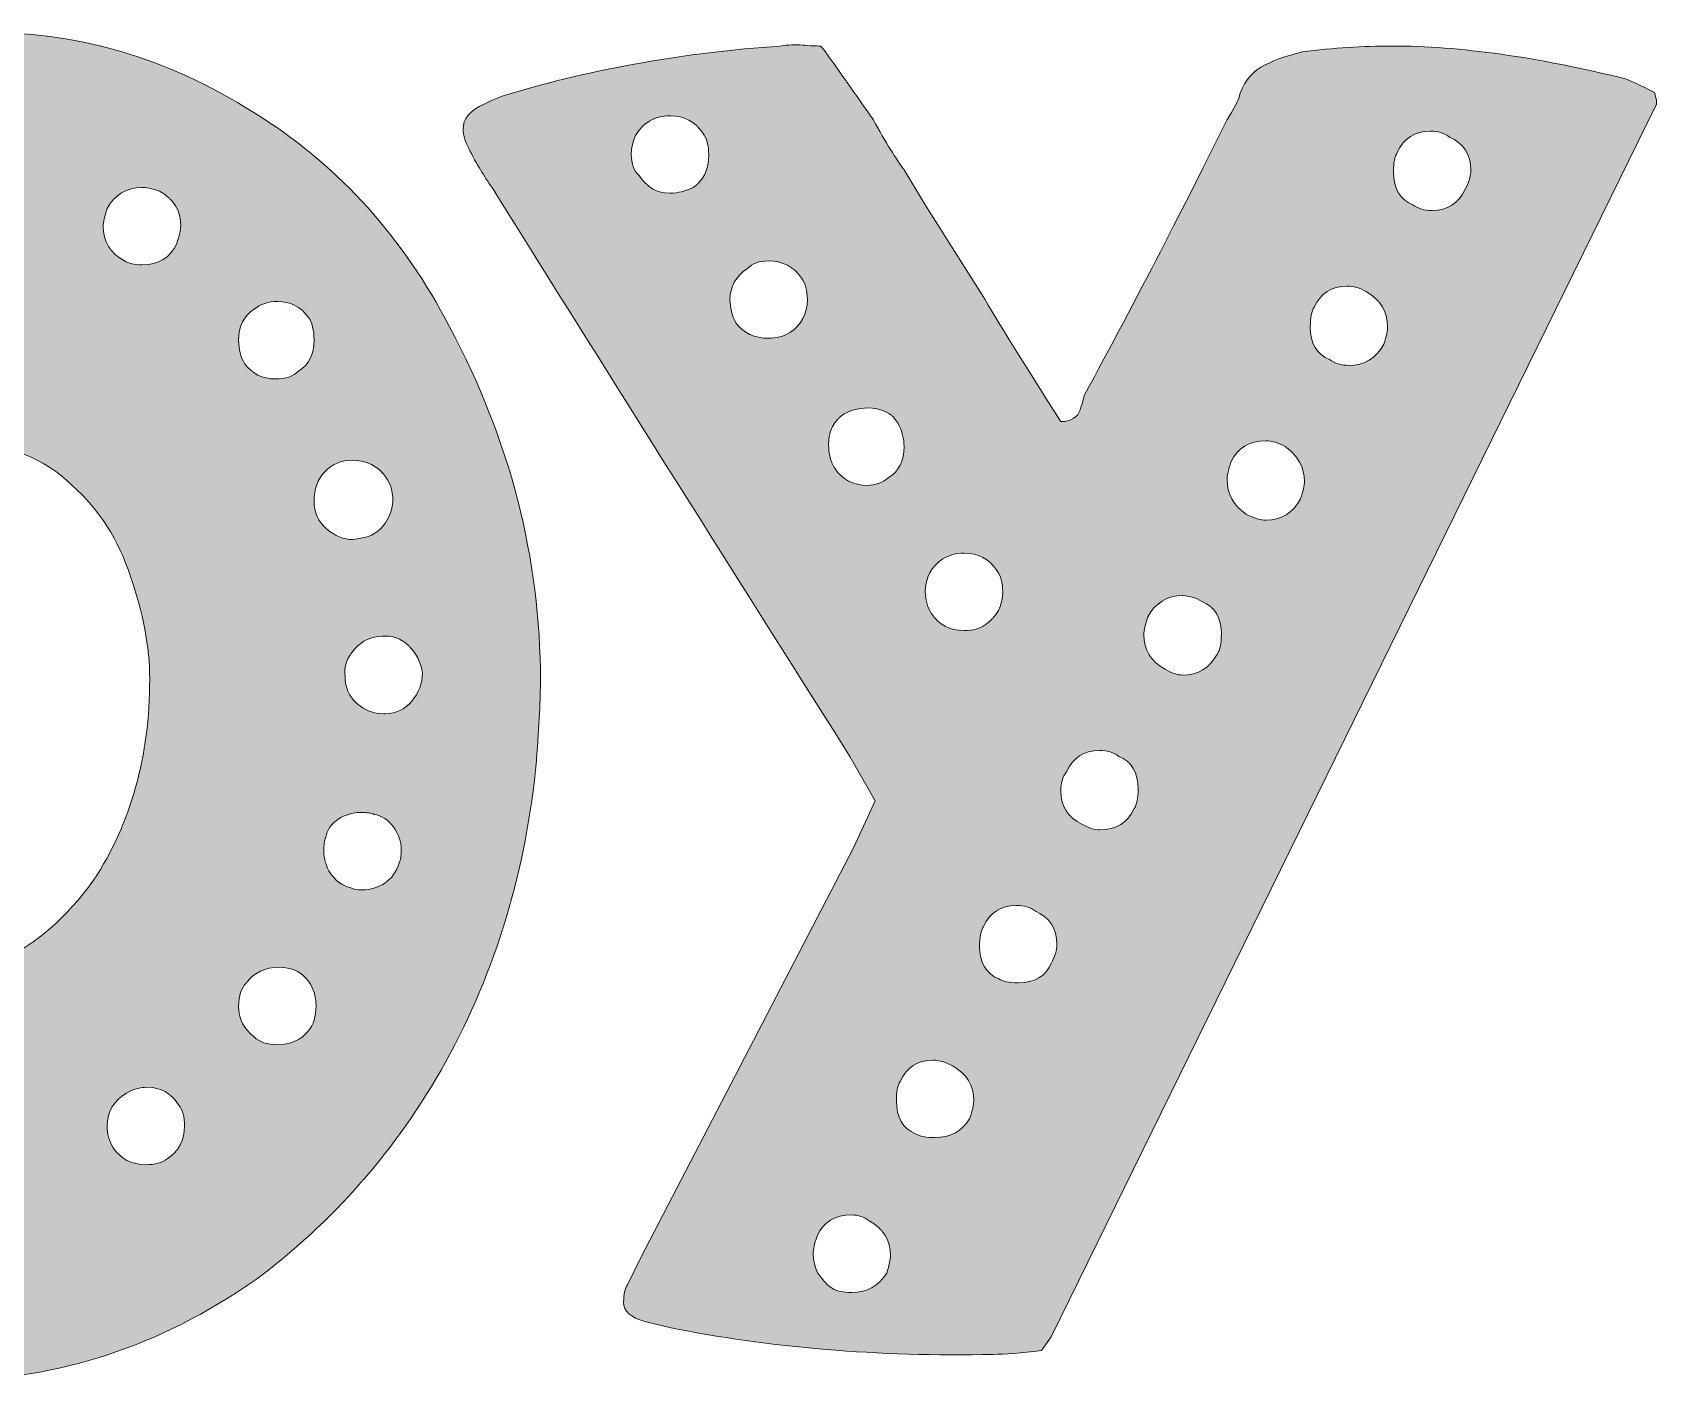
# Model space of a CAD drawing. Header units: inches. Extents: x 73 to 427, y -463 to -35.
# Drawn here: x 252.6 to 422, y -462.9 to -322.5 of the extents above; entities that cross this region are included whole.
import ezdxf

# ---------------------------------------------------------------- set-up
doc = ezdxf.new("R2010")
doc.units = ezdxf.units.IN
doc.header["$MEASUREMENT"] = 0
doc.layers.add('Layer 1', color=7, linetype='Continuous')

# ---------------------------------------------------------------- blocks, each defined once
blk = doc.blocks.new('block 4')
at = {"layer": 'Layer 1', "true_color": 0x024d84}
h = blk.add_hatch(color=156, dxfattribs=at)
h.dxf.hatch_style = 2
edge = h.paths.add_edge_path()
edge.add_spline(control_points=[(305.59, -390.08), (305.59, -391.84), (305.45, -394.59), (305.18, -398.36), (304.11, -409.8), (300.95, -420.3), (295.7, -429.85), (290.58, -439), (283.92, -446.6), (275.72, -452.66), (265.76, -459.52), (255.33, -462.95), (244.43, -462.95), (231.65, -462.95), (220.34, -458.78), (210.52, -450.44), (199.75, -441.69), (192.49, -429.85), (188.72, -414.91), (187.11, -408.86), (186.3, -402.67), (186.3, -396.34), (186.3, -376.56), (191.82, -359.61), (202.85, -345.48), (209.58, -336.73), (217.65, -330.48), (227.07, -326.71), (234.07, -323.88), (241, -322.47), (247.86, -322.47), (257.96, -322.47), (267.51, -325.43), (276.52, -331.35), (284.73, -336.6), (291.26, -343.86), (296.1, -353.15), (302.43, -364.99), (305.59, -377.3), (305.59, -390.08)], knot_values=[0, 0, 0, 0, 1, 1, 1, 2, 2, 2, 3, 3, 3, 4, 4, 4, 5, 5, 5, 6, 6, 6, 7, 7, 7, 8, 8, 8, 9, 9, 9, 10, 10, 10, 11, 11, 11, 12, 12, 12, 13, 13, 13, 13], degree=3, periodic=1)
edge = h.paths.add_edge_path()
edge.add_spline(control_points=[(202.04, -392.1), (202.04, -392.1), (202.04, -392.51), (202.04, -392.51), (202.04, -393.45), (202.41, -394.32), (203.15, -395.13), (203.89, -395.94), (204.8, -396.41), (205.88, -396.54), (205.88, -396.54), (206.08, -396.54), (206.08, -396.54), (207.16, -396.54), (208.1, -396.17), (208.91, -395.43), (209.71, -394.7), (210.12, -393.79), (210.12, -392.71), (210.12, -392.71), (210.12, -392.31), (210.12, -392.31), (210.12, -391.23), (209.75, -390.32), (209.01, -389.58), (208.27, -388.84), (207.36, -388.4), (206.28, -388.27), (205.2, -388.27), (204.26, -388.64), (203.46, -389.38), (202.65, -390.12), (202.18, -391.03), (202.04, -392.1)], knot_values=[0, 0, 0, 0, 1, 1, 1, 2, 2, 2, 3, 3, 3, 4, 4, 4, 5, 5, 5, 6, 6, 6, 7, 7, 7, 8, 8, 8, 9, 9, 9, 10, 10, 10, 11, 11, 11, 11], degree=3, periodic=1)
edge = h.paths.add_edge_path()
edge.add_spline(control_points=[(211.13, -409.87), (210.86, -408.79), (210.25, -407.95), (209.31, -407.34), (208.37, -406.74), (207.36, -406.57), (206.28, -406.84), (205.2, -407.11), (204.37, -407.71), (203.76, -408.65), (203.15, -409.6), (202.92, -410.61), (203.05, -411.68), (203.32, -412.63), (203.83, -413.4), (204.57, -414), (205.31, -414.61), (206.15, -414.91), (207.09, -414.91), (207.49, -414.91), (207.83, -414.85), (208.1, -414.71), (209.17, -414.44), (209.98, -413.84), (210.52, -412.89), (211.06, -411.95), (211.26, -410.94), (211.13, -409.87)], knot_values=[0, 0, 0, 0, 1, 1, 1, 2, 2, 2, 3, 3, 3, 4, 4, 4, 5, 5, 5, 6, 6, 6, 7, 7, 7, 8, 8, 8, 9, 9, 9, 9], degree=3, periodic=1)
edge = h.paths.add_edge_path()
edge.add_spline(control_points=[(207.9, -377.97), (207.9, -377.97), (208.91, -378.18), (208.91, -378.18), (209.85, -378.18), (210.69, -377.87), (211.43, -377.27), (212.17, -376.66), (212.61, -375.89), (212.74, -374.95), (212.74, -374.95), (212.94, -373.94), (212.94, -373.94), (212.94, -373.13), (212.64, -372.36), (212.03, -371.62), (211.43, -370.88), (210.72, -370.37), (209.92, -370.1), (209.92, -370.1), (208.91, -369.9), (208.91, -369.9), (207.96, -369.9), (207.12, -370.2), (206.38, -370.81), (205.64, -371.42), (205.14, -372.19), (204.87, -373.13), (204.87, -373.13), (204.67, -374.14), (204.67, -374.14), (204.67, -374.95), (204.97, -375.72), (205.58, -376.46), (206.18, -377.2), (206.95, -377.71), (207.9, -377.97)], knot_values=[0, 0, 0, 0, 1, 1, 1, 2, 2, 2, 3, 3, 3, 4, 4, 4, 5, 5, 5, 6, 6, 6, 7, 7, 7, 8, 8, 8, 9, 9, 9, 10, 10, 10, 11, 11, 11, 12, 12, 12, 12], degree=3, periodic=1)
edge = h.paths.add_edge_path()
edge.add_spline(control_points=[(219, -427.43), (219, -426.49), (218.73, -425.68), (218.19, -425), (217.38, -423.93), (216.31, -423.39), (214.96, -423.39), (214.15, -423.39), (213.35, -423.66), (212.54, -424.2), (211.46, -425), (210.93, -426.15), (210.93, -427.63), (210.93, -428.57), (211.19, -429.38), (211.73, -430.05), (212.54, -430.99), (213.61, -431.46), (214.96, -431.46), (216.04, -431.46), (216.84, -431.19), (217.38, -430.66), (218.46, -429.85), (219, -428.77), (219, -427.43)], knot_values=[0, 0, 0, 0, 1, 1, 1, 2, 2, 2, 3, 3, 3, 4, 4, 4, 5, 5, 5, 6, 6, 6, 7, 7, 7, 8, 8, 8, 8], degree=3, periodic=1)
edge = h.paths.add_edge_path()
edge.add_spline(control_points=[(219.6, -356.98), (219.6, -355.37), (219, -354.16), (217.79, -353.35), (217.25, -352.95), (216.51, -352.75), (215.57, -352.75), (214.09, -352.75), (212.94, -353.42), (212.14, -354.76), (211.73, -355.3), (211.53, -355.97), (211.53, -356.78), (211.53, -358.26), (212.2, -359.47), (213.55, -360.41), (214.36, -360.69), (215.03, -360.82), (215.57, -360.82), (217.18, -360.82), (218.39, -360.15), (219.2, -358.8), (219.47, -358.4), (219.6, -357.79), (219.6, -356.98)], knot_values=[0, 0, 0, 0, 1, 1, 1, 2, 2, 2, 3, 3, 3, 4, 4, 4, 5, 5, 5, 6, 6, 6, 7, 7, 7, 8, 8, 8, 8], degree=3, periodic=1)
edge = h.paths.add_edge_path()
edge.add_spline(control_points=[(258.96, -410.87), (262.86, -404.95), (264.82, -397.96), (264.82, -389.88), (264.82, -386.52), (264.14, -382.95), (262.8, -379.19), (261.59, -375.42), (259.57, -372.26), (256.74, -369.7), (253.78, -366.87), (250.21, -365.46), (246.04, -365.46), (243.89, -365.46), (241.6, -366), (239.18, -367.08), (235.68, -368.83), (232.99, -371.11), (231.11, -373.94), (226.4, -380.26), (224.04, -387.13), (224.04, -394.53), (224.04, -399.24), (224.92, -403.81), (226.67, -408.25), (227.88, -411.75), (229.9, -414.58), (232.72, -416.73), (235.68, -419.29), (239.05, -420.56), (242.82, -420.56), (245.24, -420.56), (247.46, -420.09), (249.48, -419.15), (252.97, -417.54), (256.14, -414.78), (258.96, -410.87)], knot_values=[0, 0, 0, 0, 1, 1, 1, 2, 2, 2, 3, 3, 3, 4, 4, 4, 5, 5, 5, 6, 6, 6, 7, 7, 7, 8, 8, 8, 9, 9, 9, 10, 10, 10, 11, 11, 11, 12, 12, 12, 12], degree=3, periodic=1)
edge = h.paths.add_edge_path()
edge.add_spline(control_points=[(224.25, -343.46), (224.25, -344.13), (224.45, -344.87), (224.85, -345.68), (225.66, -346.89), (226.8, -347.5), (228.28, -347.5), (228.96, -347.5), (229.63, -347.29), (230.3, -346.89), (231.65, -346.08), (232.32, -344.94), (232.32, -343.46), (232.32, -342.65), (232.12, -341.98), (231.71, -341.44), (230.91, -340.1), (229.76, -339.42), (228.28, -339.42), (227.34, -339.42), (226.6, -339.63), (226.06, -340.03), (224.85, -340.84), (224.25, -341.98), (224.25, -343.46)], knot_values=[0, 0, 0, 0, 1, 1, 1, 2, 2, 2, 3, 3, 3, 4, 4, 4, 5, 5, 5, 6, 6, 6, 7, 7, 7, 8, 8, 8, 8], degree=3, periodic=1)
edge = h.paths.add_edge_path()
edge.add_spline(control_points=[(233.33, -439.13), (233.33, -437.52), (232.59, -436.31), (231.11, -435.5), (230.3, -435.23), (229.7, -435.1), (229.29, -435.1), (227.68, -435.1), (226.47, -435.84), (225.66, -437.32), (225.39, -438.12), (225.26, -438.73), (225.26, -439.13), (225.26, -440.75), (225.99, -441.96), (227.48, -442.77), (228.28, -443.04), (228.89, -443.17), (229.29, -443.17), (230.91, -443.17), (232.12, -442.43), (232.93, -440.95), (233.19, -440.14), (233.33, -439.54), (233.33, -439.13)], knot_values=[0, 0, 0, 0, 1, 1, 1, 2, 2, 2, 3, 3, 3, 4, 4, 4, 5, 5, 5, 6, 6, 6, 7, 7, 7, 8, 8, 8, 8], degree=3, periodic=1)
edge = h.paths.add_edge_path()
edge.add_spline(control_points=[(241.81, -338.82), (241.81, -339.9), (242.21, -340.84), (243.02, -341.64), (243.83, -342.45), (244.76, -342.85), (245.84, -342.85), (245.84, -342.85), (246.04, -342.85), (246.04, -342.85), (247.12, -342.85), (248.06, -342.45), (248.87, -341.64), (249.68, -340.84), (250.08, -339.9), (250.08, -338.82), (250.08, -337.74), (249.68, -336.77), (248.87, -335.89), (248.06, -335.02), (247.12, -334.58), (246.04, -334.58), (246.04, -334.58), (245.84, -334.58), (245.84, -334.58), (244.76, -334.58), (243.83, -334.98), (243.02, -335.79), (242.21, -336.6), (241.81, -337.61), (241.81, -338.82)], knot_values=[0, 0, 0, 0, 1, 1, 1, 2, 2, 2, 3, 3, 3, 4, 4, 4, 5, 5, 5, 6, 6, 6, 7, 7, 7, 8, 8, 8, 9, 9, 9, 10, 10, 10, 10], degree=3, periodic=1)
edge = h.paths.add_edge_path()
edge.add_spline(control_points=[(251.29, -442.77), (251.29, -441.69), (250.89, -440.75), (250.08, -439.94), (249.27, -439.13), (248.33, -438.73), (247.26, -438.73), (246.18, -438.73), (245.24, -439.13), (244.43, -439.94), (243.62, -440.75), (243.22, -441.69), (243.22, -442.77), (243.22, -443.98), (243.62, -444.95), (244.43, -445.69), (245.24, -446.43), (246.18, -446.8), (247.26, -446.8), (247.26, -446.8), (247.66, -446.8), (247.66, -446.8), (248.6, -446.67), (249.44, -446.23), (250.18, -445.49), (250.92, -444.75), (251.29, -443.84), (251.29, -442.77)], knot_values=[0, 0, 0, 0, 1, 1, 1, 2, 2, 2, 3, 3, 3, 4, 4, 4, 5, 5, 5, 6, 6, 6, 7, 7, 7, 8, 8, 8, 9, 9, 9, 9], degree=3, periodic=1)
edge = h.paths.add_edge_path()
edge.add_spline(control_points=[(259.97, -342.65), (259.97, -344.27), (260.71, -345.48), (262.19, -346.29), (262.6, -346.56), (263.2, -346.69), (264.01, -346.69), (265.76, -346.69), (266.97, -345.95), (267.64, -344.47), (267.91, -343.66), (268.05, -343.06), (268.05, -342.65), (268.05, -341.04), (267.31, -339.83), (265.83, -339.02), (265.02, -338.75), (264.41, -338.62), (264.01, -338.62), (262.39, -338.62), (261.18, -339.36), (260.38, -340.84), (260.11, -341.64), (259.97, -342.25), (259.97, -342.65)], knot_values=[0, 0, 0, 0, 1, 1, 1, 2, 2, 2, 3, 3, 3, 4, 4, 4, 5, 5, 5, 6, 6, 6, 7, 7, 7, 8, 8, 8, 8], degree=3, periodic=1)
edge = h.paths.add_edge_path()
edge.add_spline(control_points=[(268.45, -436.51), (268.45, -435.57), (268.25, -434.83), (267.84, -434.29), (267.04, -433.08), (265.96, -432.47), (264.61, -432.47), (263.81, -432.47), (263.07, -432.67), (262.39, -433.08), (261.05, -433.88), (260.38, -435.03), (260.38, -436.51), (260.38, -437.32), (260.58, -438.06), (260.98, -438.73), (261.79, -439.94), (262.93, -440.55), (264.41, -440.55), (265.35, -440.55), (266.09, -440.34), (266.63, -439.94), (267.84, -439.13), (268.45, -437.99), (268.45, -436.51)], knot_values=[0, 0, 0, 0, 1, 1, 1, 2, 2, 2, 3, 3, 3, 4, 4, 4, 5, 5, 5, 6, 6, 6, 7, 7, 7, 8, 8, 8, 8], degree=3, periodic=1)
edge = h.paths.add_edge_path()
edge.add_spline(control_points=[(274.1, -354.56), (274.1, -355.5), (274.3, -356.31), (274.71, -356.98), (275.51, -358.06), (276.59, -358.6), (277.94, -358.6), (279.01, -358.6), (279.82, -358.33), (280.36, -357.79), (281.43, -357.12), (281.97, -356.04), (281.97, -354.56), (281.97, -353.49), (281.77, -352.68), (281.37, -352.14), (280.56, -351.06), (279.48, -350.52), (278.14, -350.52), (277.2, -350.52), (276.39, -350.8), (275.72, -351.33), (274.64, -352.01), (274.1, -353.08), (274.1, -354.56)], knot_values=[0, 0, 0, 0, 1, 1, 1, 2, 2, 2, 3, 3, 3, 4, 4, 4, 5, 5, 5, 6, 6, 6, 7, 7, 7, 8, 8, 8, 8], degree=3, periodic=1)
edge = h.paths.add_edge_path()
edge.add_spline(control_points=[(282.18, -423.99), (282.18, -422.65), (281.7, -421.57), (280.76, -420.76), (280.09, -420.23), (279.28, -419.96), (278.34, -419.96), (276.86, -419.96), (275.72, -420.5), (274.91, -421.57), (274.37, -422.11), (274.1, -422.92), (274.1, -423.99), (274.1, -425.34), (274.64, -426.42), (275.72, -427.22), (276.25, -427.76), (277.06, -428.03), (278.14, -428.03), (279.48, -428.03), (280.56, -427.56), (281.37, -426.62), (281.9, -425.95), (282.18, -425.07), (282.18, -423.99)], knot_values=[0, 0, 0, 0, 1, 1, 1, 2, 2, 2, 3, 3, 3, 4, 4, 4, 5, 5, 5, 6, 6, 6, 7, 7, 7, 8, 8, 8, 8], degree=3, periodic=1)
edge = h.paths.add_edge_path()
edge.add_spline(control_points=[(281.97, -371.31), (281.97, -372.52), (282.41, -373.5), (283.28, -374.24), (284.16, -374.98), (285.07, -375.35), (286.01, -375.35), (286.01, -375.35), (287.22, -375.15), (287.22, -375.15), (288.3, -374.88), (289.1, -374.24), (289.64, -373.23), (290.18, -372.22), (290.31, -371.18), (290.05, -370.1), (289.78, -369.16), (289.27, -368.42), (288.53, -367.88), (287.79, -367.35), (286.95, -367.08), (286.01, -367.08), (284.8, -367.08), (283.82, -367.48), (283.08, -368.29), (282.34, -369.09), (281.97, -370.1), (281.97, -371.31)], knot_values=[0, 0, 0, 0, 1, 1, 1, 2, 2, 2, 3, 3, 3, 4, 4, 4, 5, 5, 5, 6, 6, 6, 7, 7, 7, 8, 8, 8, 9, 9, 9, 9], degree=3, periodic=1)
edge = h.paths.add_edge_path()
edge.add_spline(control_points=[(291.06, -407.65), (291.06, -406.84), (290.78, -406.07), (290.25, -405.32), (289.71, -404.59), (289.04, -404.15), (288.23, -404.01), (287.96, -403.88), (287.49, -403.81), (286.82, -403.81), (286.01, -403.81), (285.23, -404.05), (284.5, -404.52), (283.76, -404.99), (283.32, -405.63), (283.19, -406.43), (283.05, -406.71), (282.98, -407.18), (282.98, -407.85), (282.98, -408.65), (283.22, -409.43), (283.69, -410.17), (284.16, -410.91), (284.87, -411.41), (285.81, -411.68), (286.08, -411.82), (286.48, -411.88), (287.02, -411.88), (287.83, -411.88), (288.6, -411.65), (289.34, -411.18), (290.08, -410.71), (290.58, -410), (290.85, -409.06), (290.99, -408.79), (291.06, -408.32), (291.06, -407.65)], knot_values=[0, 0, 0, 0, 1, 1, 1, 2, 2, 2, 3, 3, 3, 4, 4, 4, 5, 5, 5, 6, 6, 6, 7, 7, 7, 8, 8, 8, 9, 9, 9, 10, 10, 10, 11, 11, 11, 12, 12, 12, 12], degree=3, periodic=1)
edge = h.paths.add_edge_path()
edge.add_spline(control_points=[(293.28, -389.28), (293.14, -388.2), (292.67, -387.26), (291.86, -386.45), (291.06, -385.64), (290.11, -385.31), (289.04, -385.44), (287.96, -385.44), (287.02, -385.88), (286.21, -386.75), (285.4, -387.63), (285.07, -388.61), (285.2, -389.68), (285.2, -390.76), (285.61, -391.67), (286.41, -392.41), (287.22, -393.15), (288.16, -393.52), (289.24, -393.52), (289.24, -393.52), (289.44, -393.52), (289.44, -393.52), (290.52, -393.52), (291.43, -393.08), (292.16, -392.2), (292.9, -391.33), (293.28, -390.36), (293.28, -389.28)], knot_values=[0, 0, 0, 0, 1, 1, 1, 2, 2, 2, 3, 3, 3, 4, 4, 4, 5, 5, 5, 6, 6, 6, 7, 7, 7, 8, 8, 8, 9, 9, 9, 9], degree=3, periodic=1)
h = blk.add_hatch(color=156, dxfattribs=at)
h.dxf.hatch_style = 2
edge = h.paths.add_edge_path()
edge.add_spline(control_points=[(422.05, -329.94), (422.05, -329.94), (358.87, -458.51), (358.87, -458.51), (358.87, -458.51), (357.86, -459.92), (357.86, -459.92), (355.71, -460.19), (354.03, -460.33), (352.82, -460.33), (340.84, -460.59), (329.54, -459.65), (318.91, -457.5), (318.91, -457.5), (316.49, -456.89), (316.49, -456.89), (315, -456.49), (314.27, -455.82), (314.27, -454.88), (314.27, -454.07), (314.4, -453.46), (314.67, -453.06), (314.67, -453.06), (316.08, -450.23), (316.08, -450.23), (316.08, -450.23), (324.96, -433.08), (324.96, -433.08), (324.96, -433.08), (338.28, -407.44), (338.28, -407.44), (338.28, -407.44), (340.51, -402.6), (340.51, -402.6), (340.51, -402.6), (337.88, -397.96), (337.88, -397.96), (321.19, -371.59), (308.75, -351.8), (300.54, -338.62), (300.14, -338.08), (299.73, -337.47), (299.33, -336.8), (298.93, -336.13), (298.52, -335.39), (298.12, -334.58), (297.72, -333.77), (297.51, -333.1), (297.51, -332.56), (297.51, -331.49), (298.25, -330.61), (299.73, -329.94), (300.81, -329.4), (301.62, -329.06), (302.16, -328.93), (311.17, -326.24), (320.66, -324.56), (330.61, -323.88), (331.42, -323.75), (332.2, -323.71), (332.94, -323.78), (333.67, -323.85), (334.32, -323.88), (334.85, -323.88), (335.39, -324.56), (337.21, -327.11), (340.3, -331.55), (341.65, -333.97), (342.73, -335.72), (343.53, -336.8), (343.53, -336.8), (345.75, -340.43), (345.75, -340.43), (345.75, -340.43), (351.61, -349.72), (351.61, -349.72), (353.35, -352.68), (356.11, -357.12), (359.88, -363.04), (360.96, -363.04), (361.63, -362.64), (361.9, -361.83), (362.17, -361.02), (362.3, -360.55), (362.3, -360.41), (367.96, -349.92), (372.93, -340.3), (377.24, -331.55), (377.91, -330.48), (378.32, -329.73), (378.45, -329.33), (378.85, -327.85), (379.63, -326.78), (380.77, -326.1), (381.91, -325.43), (383.36, -324.89), (385.11, -324.49), (388.34, -324.08), (391.43, -323.88), (394.4, -323.88), (401.53, -323.88), (409.67, -325.03), (418.82, -327.31), (419.22, -327.45), (420.23, -327.92), (421.85, -328.73), (421.85, -328.73), (422.05, -329.53), (422.05, -329.53), (422.05, -329.53), (422.05, -329.94), (422.05, -329.94)], knot_values=[0, 0, 0, 0, 1, 1, 1, 2, 2, 2, 3, 3, 3, 4, 4, 4, 5, 5, 5, 6, 6, 6, 7, 7, 7, 8, 8, 8, 9, 9, 9, 10, 10, 10, 11, 11, 11, 12, 12, 12, 13, 13, 13, 14, 14, 14, 15, 15, 15, 16, 16, 16, 17, 17, 17, 18, 18, 18, 19, 19, 19, 20, 20, 20, 21, 21, 21, 22, 22, 22, 23, 23, 23, 24, 24, 24, 25, 25, 25, 26, 26, 26, 27, 27, 27, 28, 28, 28, 29, 29, 29, 30, 30, 30, 31, 31, 31, 32, 32, 32, 33, 33, 33, 34, 34, 34, 35, 35, 35, 36, 36, 36, 37, 37, 37, 37], degree=3, periodic=1)
edge = h.paths.add_edge_path()
edge.add_spline(control_points=[(323.15, -335.18), (323.15, -334.24), (322.95, -333.5), (322.54, -332.96), (321.73, -331.75), (320.59, -331.15), (319.11, -331.15), (318.3, -331.15), (317.56, -331.35), (316.89, -331.75), (315.68, -332.56), (315.07, -333.71), (315.07, -335.18), (315.07, -336.13), (315.34, -336.87), (315.88, -337.4), (316.69, -338.62), (317.76, -339.22), (319.11, -339.22), (319.92, -339.22), (320.72, -339.02), (321.53, -338.62), (322.61, -337.94), (323.15, -336.8), (323.15, -335.18)], knot_values=[0, 0, 0, 0, 1, 1, 1, 2, 2, 2, 3, 3, 3, 4, 4, 4, 5, 5, 5, 6, 6, 6, 7, 7, 7, 8, 8, 8, 8], degree=3, periodic=1)
edge = h.paths.add_edge_path()
edge.add_spline(control_points=[(333.44, -350.32), (333.44, -349.38), (333.24, -348.64), (332.84, -348.1), (332.03, -346.89), (330.88, -346.29), (329.4, -346.29), (328.46, -346.29), (327.72, -346.56), (327.18, -347.09), (325.97, -347.9), (325.37, -348.98), (325.37, -350.32), (325.37, -351.13), (325.57, -351.94), (325.97, -352.75), (326.78, -353.82), (327.92, -354.36), (329.4, -354.36), (330.21, -354.36), (330.95, -354.16), (331.62, -353.75), (332.84, -352.95), (333.44, -351.8), (333.44, -350.32)], knot_values=[0, 0, 0, 0, 1, 1, 1, 2, 2, 2, 3, 3, 3, 4, 4, 4, 5, 5, 5, 6, 6, 6, 7, 7, 7, 8, 8, 8, 8], degree=3, periodic=1)
edge = h.paths.add_edge_path()
edge.add_spline(control_points=[(342.12, -450.03), (342.12, -448.42), (341.38, -447.21), (339.9, -446.4), (339.36, -445.99), (338.75, -445.79), (338.08, -445.79), (336.33, -445.79), (335.12, -446.53), (334.45, -448.01), (334.18, -448.82), (334.05, -449.43), (334.05, -449.83), (334.05, -451.31), (334.72, -452.52), (336.06, -453.46), (336.47, -453.73), (337.14, -453.87), (338.08, -453.87), (339.7, -453.87), (340.91, -453.2), (341.72, -451.85), (341.98, -451.04), (342.12, -450.44), (342.12, -450.03)], knot_values=[0, 0, 0, 0, 1, 1, 1, 2, 2, 2, 3, 3, 3, 4, 4, 4, 5, 5, 5, 6, 6, 6, 7, 7, 7, 8, 8, 8, 8], degree=3, periodic=1)
edge = h.paths.add_edge_path()
edge.add_spline(control_points=[(343.53, -365.66), (343.53, -364.85), (343.33, -364.05), (342.93, -363.24), (342.25, -362.16), (341.18, -361.63), (339.7, -361.63), (338.89, -361.63), (338.08, -361.83), (337.28, -362.23), (336.2, -362.91), (335.66, -363.98), (335.66, -365.46), (335.66, -366.4), (335.86, -367.21), (336.27, -367.88), (337.07, -369.09), (338.22, -369.7), (339.7, -369.7), (340.51, -369.7), (341.24, -369.43), (341.92, -368.89), (342.99, -368.22), (343.53, -367.15), (343.53, -365.66)], knot_values=[0, 0, 0, 0, 1, 1, 1, 2, 2, 2, 3, 3, 3, 4, 4, 4, 5, 5, 5, 6, 6, 6, 7, 7, 7, 8, 8, 8, 8], degree=3, periodic=1)
edge = h.paths.add_edge_path()
edge.add_spline(control_points=[(350.8, -433.88), (350.8, -432.27), (350.06, -431.06), (348.58, -430.25), (347.9, -429.85), (347.23, -429.65), (346.56, -429.65), (344.95, -429.65), (343.8, -430.39), (343.13, -431.87), (342.86, -432.27), (342.73, -432.94), (342.73, -433.88), (342.73, -435.63), (343.4, -436.78), (344.74, -437.32), (345.15, -437.59), (345.82, -437.72), (346.76, -437.72), (348.38, -437.72), (349.59, -437.05), (350.4, -435.7), (350.66, -434.89), (350.8, -434.29), (350.8, -433.88)], knot_values=[0, 0, 0, 0, 1, 1, 1, 2, 2, 2, 3, 3, 3, 4, 4, 4, 5, 5, 5, 6, 6, 6, 7, 7, 7, 8, 8, 8, 8], degree=3, periodic=1)
edge = h.paths.add_edge_path()
edge.add_spline(control_points=[(345.75, -380.8), (345.75, -381.61), (345.95, -382.35), (346.36, -383.02), (347.17, -384.23), (348.31, -384.84), (349.79, -384.84), (350.73, -384.84), (351.47, -384.64), (352.01, -384.23), (353.22, -383.42), (353.83, -382.28), (353.83, -380.8), (353.83, -379.86), (353.62, -379.12), (353.22, -378.58), (352.41, -377.37), (351.27, -376.76), (349.79, -376.76), (348.98, -376.76), (348.24, -376.97), (347.57, -377.37), (346.36, -378.18), (345.75, -379.32), (345.75, -380.8)], knot_values=[0, 0, 0, 0, 1, 1, 1, 2, 2, 2, 3, 3, 3, 4, 4, 4, 5, 5, 5, 6, 6, 6, 7, 7, 7, 8, 8, 8, 8], degree=3, periodic=1)
edge = h.paths.add_edge_path()
edge.add_spline(control_points=[(359.48, -417.54), (359.48, -415.92), (358.74, -414.78), (357.26, -414.1), (356.72, -413.7), (356.05, -413.5), (355.24, -413.5), (353.62, -413.5), (352.48, -414.24), (351.81, -415.72), (351.54, -416.12), (351.41, -416.8), (351.41, -417.74), (351.41, -419.49), (352.08, -420.63), (353.42, -421.17), (353.83, -421.44), (354.5, -421.57), (355.44, -421.57), (357.19, -421.57), (358.33, -420.9), (358.87, -419.55), (359.28, -418.88), (359.48, -418.21), (359.48, -417.54)], knot_values=[0, 0, 0, 0, 1, 1, 1, 2, 2, 2, 3, 3, 3, 4, 4, 4, 5, 5, 5, 6, 6, 6, 7, 7, 7, 8, 8, 8, 8], degree=3, periodic=1)
edge = h.paths.add_edge_path()
edge.add_spline(control_points=[(367.96, -401.39), (367.96, -399.64), (367.28, -398.5), (365.94, -397.96), (365.4, -397.55), (364.73, -397.35), (363.92, -397.35), (362.3, -397.35), (361.16, -398.09), (360.49, -399.57), (360.08, -400.11), (359.88, -400.78), (359.88, -401.59), (359.88, -403.2), (360.62, -404.35), (362.1, -405.02), (362.77, -405.43), (363.38, -405.63), (363.92, -405.63), (365.67, -405.63), (366.88, -404.89), (367.55, -403.41), (367.82, -403), (367.96, -402.33), (367.96, -401.39)], knot_values=[0, 0, 0, 0, 1, 1, 1, 2, 2, 2, 3, 3, 3, 4, 4, 4, 5, 5, 5, 6, 6, 6, 7, 7, 7, 8, 8, 8, 8], degree=3, periodic=1)
edge = h.paths.add_edge_path()
edge.add_spline(control_points=[(376.64, -385.24), (376.64, -383.49), (375.96, -382.35), (374.62, -381.81), (373.94, -381.41), (373.27, -381.2), (372.6, -381.2), (370.98, -381.2), (369.77, -381.95), (368.97, -383.42), (368.69, -384.23), (368.56, -384.84), (368.56, -385.24), (368.56, -386.86), (369.3, -388.07), (370.78, -388.87), (371.45, -389.28), (372.06, -389.48), (372.6, -389.48), (374.21, -389.48), (375.42, -388.74), (376.23, -387.26), (376.5, -386.86), (376.64, -386.18), (376.64, -385.24)], knot_values=[0, 0, 0, 0, 1, 1, 1, 2, 2, 2, 3, 3, 3, 4, 4, 4, 5, 5, 5, 6, 6, 6, 7, 7, 7, 8, 8, 8, 8], degree=3, periodic=1)
edge = h.paths.add_edge_path()
edge.add_spline(control_points=[(385.31, -369.3), (385.31, -367.82), (384.64, -366.61), (383.3, -365.66), (382.62, -365.26), (381.95, -365.06), (381.28, -365.06), (379.53, -365.06), (378.32, -365.8), (377.64, -367.28), (377.37, -368.08), (377.24, -368.69), (377.24, -369.09), (377.24, -370.58), (377.91, -371.79), (379.26, -372.73), (380.07, -373.13), (380.74, -373.33), (381.28, -373.33), (382.89, -373.33), (384.1, -372.59), (384.91, -371.11), (385.18, -370.31), (385.31, -369.7), (385.31, -369.3)], knot_values=[0, 0, 0, 0, 1, 1, 1, 2, 2, 2, 3, 3, 3, 4, 4, 4, 5, 5, 5, 6, 6, 6, 7, 7, 7, 8, 8, 8, 8], degree=3, periodic=1)
edge = h.paths.add_edge_path()
edge.add_spline(control_points=[(393.99, -353.15), (393.99, -351.53), (393.25, -350.32), (391.77, -349.52), (391.1, -349.11), (390.43, -348.91), (389.75, -348.91), (388.14, -348.91), (387, -349.65), (386.32, -351.13), (386.05, -351.53), (385.92, -352.21), (385.92, -353.15), (385.92, -354.9), (386.59, -356.04), (387.94, -356.58), (388.47, -356.98), (389.15, -357.19), (389.96, -357.19), (391.57, -357.19), (392.78, -356.45), (393.59, -354.96), (393.86, -354.16), (393.99, -353.55), (393.99, -353.15)], knot_values=[0, 0, 0, 0, 1, 1, 1, 2, 2, 2, 3, 3, 3, 4, 4, 4, 5, 5, 5, 6, 6, 6, 7, 7, 7, 8, 8, 8, 8], degree=3, periodic=1)
edge = h.paths.add_edge_path()
edge.add_spline(control_points=[(402.67, -336.8), (402.67, -335.18), (401.93, -334.04), (400.45, -333.37), (399.91, -332.96), (399.24, -332.76), (398.43, -332.76), (396.82, -332.76), (395.67, -333.5), (395, -334.98), (394.73, -335.39), (394.6, -336.06), (394.6, -337), (394.6, -338.75), (395.27, -339.9), (396.62, -340.43), (397.15, -340.84), (397.83, -341.04), (398.63, -341.04), (400.25, -341.04), (401.39, -340.3), (402.07, -338.82), (402.47, -338.15), (402.67, -337.47), (402.67, -336.8)], knot_values=[0, 0, 0, 0, 1, 1, 1, 2, 2, 2, 3, 3, 3, 4, 4, 4, 5, 5, 5, 6, 6, 6, 7, 7, 7, 8, 8, 8, 8], degree=3, periodic=1)
at = {"layer": 'Layer 1', "lineweight": 0}
for points, knots in [([(305.59, -390.08), (305.59, -391.84), (305.45, -394.59), (305.18, -398.36), (304.11, -409.8), (300.95, -420.3), (295.7, -429.85), (290.58, -439), (283.92, -446.6), (275.72, -452.66), (265.76, -459.52), (255.33, -462.95), (244.43, -462.95), (231.65, -462.95), (220.34, -458.78), (210.52, -450.44), (199.75, -441.69), (192.49, -429.85), (188.72, -414.91), (187.11, -408.86), (186.3, -402.67), (186.3, -396.34), (186.3, -376.56), (191.82, -359.61), (202.85, -345.48), (209.58, -336.73), (217.65, -330.48), (227.07, -326.71), (234.07, -323.88), (241, -322.47), (247.86, -322.47), (257.96, -322.47), (267.51, -325.43), (276.52, -331.35), (284.73, -336.6), (291.26, -343.86), (296.1, -353.15), (302.43, -364.99), (305.59, -377.3), (305.59, -390.08)], [0, 0, 0, 0, 1, 1, 1, 2, 2, 2, 3, 3, 3, 4, 4, 4, 5, 5, 5, 6, 6, 6, 7, 7, 7, 8, 8, 8, 9, 9, 9, 10, 10, 10, 11, 11, 11, 12, 12, 12, 13, 13, 13, 13]), ([(422.05, -329.94), (422.05, -329.94), (358.87, -458.51), (358.87, -458.51), (358.87, -458.51), (357.86, -459.92), (357.86, -459.92), (355.71, -460.19), (354.03, -460.33), (352.82, -460.33), (340.84, -460.59), (329.54, -459.65), (318.91, -457.5), (318.91, -457.5), (316.49, -456.89), (316.49, -456.89), (315, -456.49), (314.27, -455.82), (314.27, -454.88), (314.27, -454.07), (314.4, -453.46), (314.67, -453.06), (314.67, -453.06), (316.08, -450.23), (316.08, -450.23), (316.08, -450.23), (324.96, -433.08), (324.96, -433.08), (324.96, -433.08), (338.28, -407.44), (338.28, -407.44), (338.28, -407.44), (340.51, -402.6), (340.51, -402.6), (340.51, -402.6), (337.88, -397.96), (337.88, -397.96), (321.19, -371.59), (308.75, -351.8), (300.54, -338.62), (300.14, -338.08), (299.73, -337.47), (299.33, -336.8), (298.93, -336.13), (298.52, -335.39), (298.12, -334.58), (297.72, -333.77), (297.51, -333.1), (297.51, -332.56), (297.51, -331.49), (298.25, -330.61), (299.73, -329.94), (300.81, -329.4), (301.62, -329.06), (302.16, -328.93), (311.17, -326.24), (320.66, -324.56), (330.61, -323.88), (331.42, -323.75), (332.2, -323.71), (332.94, -323.78), (333.67, -323.85), (334.32, -323.88), (334.85, -323.88), (335.39, -324.56), (337.21, -327.11), (340.3, -331.55), (341.65, -333.97), (342.73, -335.72), (343.53, -336.8), (343.53, -336.8), (345.75, -340.43), (345.75, -340.43), (345.75, -340.43), (351.61, -349.72), (351.61, -349.72), (353.35, -352.68), (356.11, -357.12), (359.88, -363.04), (360.96, -363.04), (361.63, -362.64), (361.9, -361.83), (362.17, -361.02), (362.3, -360.55), (362.3, -360.41), (367.96, -349.92), (372.93, -340.3), (377.24, -331.55), (377.91, -330.48), (378.32, -329.73), (378.45, -329.33), (378.85, -327.85), (379.63, -326.78), (380.77, -326.1), (381.91, -325.43), (383.36, -324.89), (385.11, -324.49), (388.34, -324.08), (391.43, -323.88), (394.4, -323.88), (401.53, -323.88), (409.67, -325.03), (418.82, -327.31), (419.22, -327.45), (420.23, -327.92), (421.85, -328.73), (421.85, -328.73), (422.05, -329.53), (422.05, -329.53), (422.05, -329.53), (422.05, -329.94), (422.05, -329.94)], [0, 0, 0, 0, 1, 1, 1, 2, 2, 2, 3, 3, 3, 4, 4, 4, 5, 5, 5, 6, 6, 6, 7, 7, 7, 8, 8, 8, 9, 9, 9, 10, 10, 10, 11, 11, 11, 12, 12, 12, 13, 13, 13, 14, 14, 14, 15, 15, 15, 16, 16, 16, 17, 17, 17, 18, 18, 18, 19, 19, 19, 20, 20, 20, 21, 21, 21, 22, 22, 22, 23, 23, 23, 24, 24, 24, 25, 25, 25, 26, 26, 26, 27, 27, 27, 28, 28, 28, 29, 29, 29, 30, 30, 30, 31, 31, 31, 32, 32, 32, 33, 33, 33, 34, 34, 34, 35, 35, 35, 36, 36, 36, 37, 37, 37, 37]), ([(323.15, -335.18), (323.15, -334.24), (322.95, -333.5), (322.54, -332.96), (321.73, -331.75), (320.59, -331.15), (319.11, -331.15), (318.3, -331.15), (317.56, -331.35), (316.89, -331.75), (315.68, -332.56), (315.07, -333.71), (315.07, -335.18), (315.07, -336.13), (315.34, -336.87), (315.88, -337.4), (316.69, -338.62), (317.76, -339.22), (319.11, -339.22), (319.92, -339.22), (320.72, -339.02), (321.53, -338.62), (322.61, -337.94), (323.15, -336.8), (323.15, -335.18)], [0, 0, 0, 0, 1, 1, 1, 2, 2, 2, 3, 3, 3, 4, 4, 4, 5, 5, 5, 6, 6, 6, 7, 7, 7, 8, 8, 8, 8]), ([(402.67, -336.8), (402.67, -335.18), (401.93, -334.04), (400.45, -333.37), (399.91, -332.96), (399.24, -332.76), (398.43, -332.76), (396.82, -332.76), (395.67, -333.5), (395, -334.98), (394.73, -335.39), (394.6, -336.06), (394.6, -337), (394.6, -338.75), (395.27, -339.9), (396.62, -340.43), (397.15, -340.84), (397.83, -341.04), (398.63, -341.04), (400.25, -341.04), (401.39, -340.3), (402.07, -338.82), (402.47, -338.15), (402.67, -337.47), (402.67, -336.8)], [0, 0, 0, 0, 1, 1, 1, 2, 2, 2, 3, 3, 3, 4, 4, 4, 5, 5, 5, 6, 6, 6, 7, 7, 7, 8, 8, 8, 8]), ([(259.97, -342.65), (259.97, -344.27), (260.71, -345.48), (262.19, -346.29), (262.6, -346.56), (263.2, -346.69), (264.01, -346.69), (265.76, -346.69), (266.97, -345.95), (267.64, -344.47), (267.91, -343.66), (268.05, -343.06), (268.05, -342.65), (268.05, -341.04), (267.31, -339.83), (265.83, -339.02), (265.02, -338.75), (264.41, -338.62), (264.01, -338.62), (262.39, -338.62), (261.18, -339.36), (260.38, -340.84), (260.11, -341.64), (259.97, -342.25), (259.97, -342.65)], [0, 0, 0, 0, 1, 1, 1, 2, 2, 2, 3, 3, 3, 4, 4, 4, 5, 5, 5, 6, 6, 6, 7, 7, 7, 8, 8, 8, 8]), ([(333.44, -350.32), (333.44, -349.38), (333.24, -348.64), (332.84, -348.1), (332.03, -346.89), (330.88, -346.29), (329.4, -346.29), (328.46, -346.29), (327.72, -346.56), (327.18, -347.09), (325.97, -347.9), (325.37, -348.98), (325.37, -350.32), (325.37, -351.13), (325.57, -351.94), (325.97, -352.75), (326.78, -353.82), (327.92, -354.36), (329.4, -354.36), (330.21, -354.36), (330.95, -354.16), (331.62, -353.75), (332.84, -352.95), (333.44, -351.8), (333.44, -350.32)], [0, 0, 0, 0, 1, 1, 1, 2, 2, 2, 3, 3, 3, 4, 4, 4, 5, 5, 5, 6, 6, 6, 7, 7, 7, 8, 8, 8, 8]), ([(393.99, -353.15), (393.99, -351.53), (393.25, -350.32), (391.77, -349.52), (391.1, -349.11), (390.43, -348.91), (389.75, -348.91), (388.14, -348.91), (387, -349.65), (386.32, -351.13), (386.05, -351.53), (385.92, -352.21), (385.92, -353.15), (385.92, -354.9), (386.59, -356.04), (387.94, -356.58), (388.47, -356.98), (389.15, -357.19), (389.96, -357.19), (391.57, -357.19), (392.78, -356.45), (393.59, -354.96), (393.86, -354.16), (393.99, -353.55), (393.99, -353.15)], [0, 0, 0, 0, 1, 1, 1, 2, 2, 2, 3, 3, 3, 4, 4, 4, 5, 5, 5, 6, 6, 6, 7, 7, 7, 8, 8, 8, 8]), ([(274.1, -354.56), (274.1, -355.5), (274.3, -356.31), (274.71, -356.98), (275.51, -358.06), (276.59, -358.6), (277.94, -358.6), (279.01, -358.6), (279.82, -358.33), (280.36, -357.79), (281.43, -357.12), (281.97, -356.04), (281.97, -354.56), (281.97, -353.49), (281.77, -352.68), (281.37, -352.14), (280.56, -351.06), (279.48, -350.52), (278.14, -350.52), (277.2, -350.52), (276.39, -350.8), (275.72, -351.33), (274.64, -352.01), (274.1, -353.08), (274.1, -354.56)], [0, 0, 0, 0, 1, 1, 1, 2, 2, 2, 3, 3, 3, 4, 4, 4, 5, 5, 5, 6, 6, 6, 7, 7, 7, 8, 8, 8, 8]), ([(343.53, -365.66), (343.53, -364.85), (343.33, -364.05), (342.93, -363.24), (342.25, -362.16), (341.18, -361.63), (339.7, -361.63), (338.89, -361.63), (338.08, -361.83), (337.28, -362.23), (336.2, -362.91), (335.66, -363.98), (335.66, -365.46), (335.66, -366.4), (335.86, -367.21), (336.27, -367.88), (337.07, -369.09), (338.22, -369.7), (339.7, -369.7), (340.51, -369.7), (341.24, -369.43), (341.92, -368.89), (342.99, -368.22), (343.53, -367.15), (343.53, -365.66)], [0, 0, 0, 0, 1, 1, 1, 2, 2, 2, 3, 3, 3, 4, 4, 4, 5, 5, 5, 6, 6, 6, 7, 7, 7, 8, 8, 8, 8]), ([(258.96, -410.87), (262.86, -404.95), (264.82, -397.96), (264.82, -389.88), (264.82, -386.52), (264.14, -382.95), (262.8, -379.19), (261.59, -375.42), (259.57, -372.26), (256.74, -369.7), (253.78, -366.87), (250.21, -365.46), (246.04, -365.46), (243.89, -365.46), (241.6, -366), (239.18, -367.08), (235.68, -368.83), (232.99, -371.11), (231.11, -373.94), (226.4, -380.26), (224.04, -387.13), (224.04, -394.53), (224.04, -399.24), (224.92, -403.81), (226.67, -408.25), (227.88, -411.75), (229.9, -414.58), (232.72, -416.73), (235.68, -419.29), (239.05, -420.56), (242.82, -420.56), (245.24, -420.56), (247.46, -420.09), (249.48, -419.15), (252.97, -417.54), (256.14, -414.78), (258.96, -410.87)], [0, 0, 0, 0, 1, 1, 1, 2, 2, 2, 3, 3, 3, 4, 4, 4, 5, 5, 5, 6, 6, 6, 7, 7, 7, 8, 8, 8, 9, 9, 9, 10, 10, 10, 11, 11, 11, 12, 12, 12, 12]), ([(385.31, -369.3), (385.31, -367.82), (384.64, -366.61), (383.3, -365.66), (382.62, -365.26), (381.95, -365.06), (381.28, -365.06), (379.53, -365.06), (378.32, -365.8), (377.64, -367.28), (377.37, -368.08), (377.24, -368.69), (377.24, -369.09), (377.24, -370.58), (377.91, -371.79), (379.26, -372.73), (380.07, -373.13), (380.74, -373.33), (381.28, -373.33), (382.89, -373.33), (384.1, -372.59), (384.91, -371.11), (385.18, -370.31), (385.31, -369.7), (385.31, -369.3)], [0, 0, 0, 0, 1, 1, 1, 2, 2, 2, 3, 3, 3, 4, 4, 4, 5, 5, 5, 6, 6, 6, 7, 7, 7, 8, 8, 8, 8]), ([(281.97, -371.31), (281.97, -372.52), (282.41, -373.5), (283.28, -374.24), (284.16, -374.98), (285.07, -375.35), (286.01, -375.35), (286.01, -375.35), (287.22, -375.15), (287.22, -375.15), (288.3, -374.88), (289.1, -374.24), (289.64, -373.23), (290.18, -372.22), (290.31, -371.18), (290.05, -370.1), (289.78, -369.16), (289.27, -368.42), (288.53, -367.88), (287.79, -367.35), (286.95, -367.08), (286.01, -367.08), (284.8, -367.08), (283.82, -367.48), (283.08, -368.29), (282.34, -369.09), (281.97, -370.1), (281.97, -371.31)], [0, 0, 0, 0, 1, 1, 1, 2, 2, 2, 3, 3, 3, 4, 4, 4, 5, 5, 5, 6, 6, 6, 7, 7, 7, 8, 8, 8, 9, 9, 9, 9]), ([(345.75, -380.8), (345.75, -381.61), (345.95, -382.35), (346.36, -383.02), (347.17, -384.23), (348.31, -384.84), (349.79, -384.84), (350.73, -384.84), (351.47, -384.64), (352.01, -384.23), (353.22, -383.42), (353.83, -382.28), (353.83, -380.8), (353.83, -379.86), (353.62, -379.12), (353.22, -378.58), (352.41, -377.37), (351.27, -376.76), (349.79, -376.76), (348.98, -376.76), (348.24, -376.97), (347.57, -377.37), (346.36, -378.18), (345.75, -379.32), (345.75, -380.8)], [0, 0, 0, 0, 1, 1, 1, 2, 2, 2, 3, 3, 3, 4, 4, 4, 5, 5, 5, 6, 6, 6, 7, 7, 7, 8, 8, 8, 8]), ([(376.64, -385.24), (376.64, -383.49), (375.96, -382.35), (374.62, -381.81), (373.94, -381.41), (373.27, -381.2), (372.6, -381.2), (370.98, -381.2), (369.77, -381.95), (368.97, -383.42), (368.69, -384.23), (368.56, -384.84), (368.56, -385.24), (368.56, -386.86), (369.3, -388.07), (370.78, -388.87), (371.45, -389.28), (372.06, -389.48), (372.6, -389.48), (374.21, -389.48), (375.42, -388.74), (376.23, -387.26), (376.5, -386.86), (376.64, -386.18), (376.64, -385.24)], [0, 0, 0, 0, 1, 1, 1, 2, 2, 2, 3, 3, 3, 4, 4, 4, 5, 5, 5, 6, 6, 6, 7, 7, 7, 8, 8, 8, 8]), ([(293.28, -389.28), (293.14, -388.2), (292.67, -387.26), (291.86, -386.45), (291.06, -385.64), (290.11, -385.31), (289.04, -385.44), (287.96, -385.44), (287.02, -385.88), (286.21, -386.75), (285.4, -387.63), (285.07, -388.61), (285.2, -389.68), (285.2, -390.76), (285.61, -391.67), (286.41, -392.41), (287.22, -393.15), (288.16, -393.52), (289.24, -393.52), (289.24, -393.52), (289.44, -393.52), (289.44, -393.52), (290.52, -393.52), (291.43, -393.08), (292.16, -392.2), (292.9, -391.33), (293.28, -390.36), (293.28, -389.28)], [0, 0, 0, 0, 1, 1, 1, 2, 2, 2, 3, 3, 3, 4, 4, 4, 5, 5, 5, 6, 6, 6, 7, 7, 7, 8, 8, 8, 9, 9, 9, 9]), ([(367.96, -401.39), (367.96, -399.64), (367.28, -398.5), (365.94, -397.96), (365.4, -397.55), (364.73, -397.35), (363.92, -397.35), (362.3, -397.35), (361.16, -398.09), (360.49, -399.57), (360.08, -400.11), (359.88, -400.78), (359.88, -401.59), (359.88, -403.2), (360.62, -404.35), (362.1, -405.02), (362.77, -405.43), (363.38, -405.63), (363.92, -405.63), (365.67, -405.63), (366.88, -404.89), (367.55, -403.41), (367.82, -403), (367.96, -402.33), (367.96, -401.39)], [0, 0, 0, 0, 1, 1, 1, 2, 2, 2, 3, 3, 3, 4, 4, 4, 5, 5, 5, 6, 6, 6, 7, 7, 7, 8, 8, 8, 8]), ([(291.06, -407.65), (291.06, -406.84), (290.78, -406.07), (290.25, -405.32), (289.71, -404.59), (289.04, -404.15), (288.23, -404.01), (287.96, -403.88), (287.49, -403.81), (286.82, -403.81), (286.01, -403.81), (285.23, -404.05), (284.5, -404.52), (283.76, -404.99), (283.32, -405.63), (283.19, -406.43), (283.05, -406.71), (282.98, -407.18), (282.98, -407.85), (282.98, -408.65), (283.22, -409.43), (283.69, -410.17), (284.16, -410.91), (284.87, -411.41), (285.81, -411.68), (286.08, -411.82), (286.48, -411.88), (287.02, -411.88), (287.83, -411.88), (288.6, -411.65), (289.34, -411.18), (290.08, -410.71), (290.58, -410), (290.85, -409.06), (290.99, -408.79), (291.06, -408.32), (291.06, -407.65)], [0, 0, 0, 0, 1, 1, 1, 2, 2, 2, 3, 3, 3, 4, 4, 4, 5, 5, 5, 6, 6, 6, 7, 7, 7, 8, 8, 8, 9, 9, 9, 10, 10, 10, 11, 11, 11, 12, 12, 12, 12]), ([(359.48, -417.54), (359.48, -415.92), (358.74, -414.78), (357.26, -414.1), (356.72, -413.7), (356.05, -413.5), (355.24, -413.5), (353.62, -413.5), (352.48, -414.24), (351.81, -415.72), (351.54, -416.12), (351.41, -416.8), (351.41, -417.74), (351.41, -419.49), (352.08, -420.63), (353.42, -421.17), (353.83, -421.44), (354.5, -421.57), (355.44, -421.57), (357.19, -421.57), (358.33, -420.9), (358.87, -419.55), (359.28, -418.88), (359.48, -418.21), (359.48, -417.54)], [0, 0, 0, 0, 1, 1, 1, 2, 2, 2, 3, 3, 3, 4, 4, 4, 5, 5, 5, 6, 6, 6, 7, 7, 7, 8, 8, 8, 8]), ([(282.18, -423.99), (282.18, -422.65), (281.7, -421.57), (280.76, -420.76), (280.09, -420.23), (279.28, -419.96), (278.34, -419.96), (276.86, -419.96), (275.72, -420.5), (274.91, -421.57), (274.37, -422.11), (274.1, -422.92), (274.1, -423.99), (274.1, -425.34), (274.64, -426.42), (275.72, -427.22), (276.25, -427.76), (277.06, -428.03), (278.14, -428.03), (279.48, -428.03), (280.56, -427.56), (281.37, -426.62), (281.9, -425.95), (282.18, -425.07), (282.18, -423.99)], [0, 0, 0, 0, 1, 1, 1, 2, 2, 2, 3, 3, 3, 4, 4, 4, 5, 5, 5, 6, 6, 6, 7, 7, 7, 8, 8, 8, 8]), ([(350.8, -433.88), (350.8, -432.27), (350.06, -431.06), (348.58, -430.25), (347.9, -429.85), (347.23, -429.65), (346.56, -429.65), (344.95, -429.65), (343.8, -430.39), (343.13, -431.87), (342.86, -432.27), (342.73, -432.94), (342.73, -433.88), (342.73, -435.63), (343.4, -436.78), (344.74, -437.32), (345.15, -437.59), (345.82, -437.72), (346.76, -437.72), (348.38, -437.72), (349.59, -437.05), (350.4, -435.7), (350.66, -434.89), (350.8, -434.29), (350.8, -433.88)], [0, 0, 0, 0, 1, 1, 1, 2, 2, 2, 3, 3, 3, 4, 4, 4, 5, 5, 5, 6, 6, 6, 7, 7, 7, 8, 8, 8, 8]), ([(268.45, -436.51), (268.45, -435.57), (268.25, -434.83), (267.84, -434.29), (267.04, -433.08), (265.96, -432.47), (264.61, -432.47), (263.81, -432.47), (263.07, -432.67), (262.39, -433.08), (261.05, -433.88), (260.38, -435.03), (260.38, -436.51), (260.38, -437.32), (260.58, -438.06), (260.98, -438.73), (261.79, -439.94), (262.93, -440.55), (264.41, -440.55), (265.35, -440.55), (266.09, -440.34), (266.63, -439.94), (267.84, -439.13), (268.45, -437.99), (268.45, -436.51)], [0, 0, 0, 0, 1, 1, 1, 2, 2, 2, 3, 3, 3, 4, 4, 4, 5, 5, 5, 6, 6, 6, 7, 7, 7, 8, 8, 8, 8]), ([(342.12, -450.03), (342.12, -448.42), (341.38, -447.21), (339.9, -446.4), (339.36, -445.99), (338.75, -445.79), (338.08, -445.79), (336.33, -445.79), (335.12, -446.53), (334.45, -448.01), (334.18, -448.82), (334.05, -449.43), (334.05, -449.83), (334.05, -451.31), (334.72, -452.52), (336.06, -453.46), (336.47, -453.73), (337.14, -453.87), (338.08, -453.87), (339.7, -453.87), (340.91, -453.2), (341.72, -451.85), (341.98, -451.04), (342.12, -450.44), (342.12, -450.03)], [0, 0, 0, 0, 1, 1, 1, 2, 2, 2, 3, 3, 3, 4, 4, 4, 5, 5, 5, 6, 6, 6, 7, 7, 7, 8, 8, 8, 8])]:
    blk.add_open_spline(points, degree=3, knots=knots, dxfattribs=at)
blk = doc.blocks.new('block 3')
at = {"layer": 'Layer 1'}
blk.add_blockref('block 4', (0, 0), dxfattribs=at)
blk = doc.blocks.new('block 2')
at = {"layer": 'Layer 1'}
blk.add_blockref('block 3', (0, 0), dxfattribs=at)

msp = doc.modelspace()

# ---------------------------------------------------------------- block references
at = {"layer": 'Layer 1'}
msp.add_blockref('block 2', (0, 0), dxfattribs=at)

doc.saveas('drawing.dxf')
